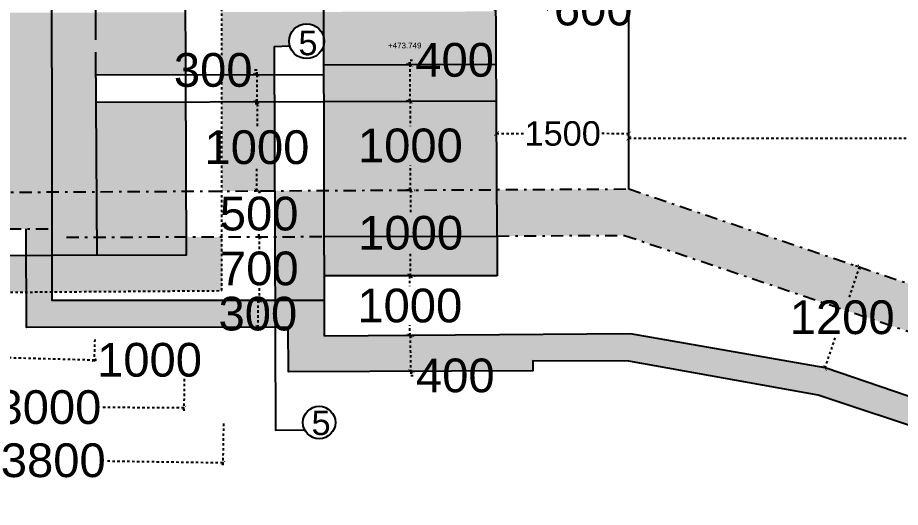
# Model space of a CAD drawing. Header units: inches. Extents: x 19331 to 39017, y 19415 to 38958.
# Drawn here: x 19539 to 19574.96, y 19507.35 to 19527.32 of the extents above; entities that cross this region are included whole.
import ezdxf

# ---------------------------------------------------------------- set-up
doc = ezdxf.new("R2010")
doc.units = ezdxf.units.IN
doc.header["$MEASUREMENT"] = 0
doc.linetypes.add('DASHDOT', pattern=[1, 0.5, -0.25, 0, -0.25])
for name, color, linetype in [('DIMENSION', 255, 'Continuous'), ('DRAWING', 7, 'Continuous'), ('TEXT', 255, 'Continuous')]:
    doc.layers.add(name, color=color, linetype=linetype)
doc.styles.get("Standard").update_dxf_attribs({"font": 'arial.ttf'})
doc.dimstyles.new('dig', dxfattribs={"dimtxt": 0.3125, "dimasz": 0.18, "dimexe": 0.18, "dimexo": 0.0625, "dimgap": 0.09, "dimtad": 0, "dimtih": 1, "dimtoh": 1, "dimdec": 4, "dimzin": 0, "dimdsep": 46, "dimtxsty": 'Standard', "dimblk": 'ARCHTICK', "dimcen": 0.09, "dimadec": 0, "dimazin": 0, "dimtfac": 1, "dimtdec": 4, "dimtofl": 0, "dimtmove": 0, "dimatfit": 3, "dimldrblk": 'ARCHTICK', "dimfxl": 1, "dimtolj": 1, "dimtzin": 0, "dimarcsym": 0})

# ---------------------------------------------------------------- blocks, each defined once
blk = doc.blocks.new('_ArchTick')
at = {"color": 0, "linetype": 'ByBlock', "const_width": 0.15}
blk.add_lwpolyline([(-0.5, -0.5), (0.5, 0.5)], dxfattribs=at)
blk = doc.blocks.new('*D97')
at = {"layer": 'Defpoints', "color": 0, "linetype": 'DASHDOT', "ltscale": 0.02, "transparency": 16777216}
for p in [(19538.46761032437, 19514.35504794762), (19542.14492090622, 19514.25579565877), (19542.12080814231, 19513.36241452951)]:
    blk.add_point(p, dxfattribs=at)
at = {"layer": 'DIMENSION', "color": 0, "linetype": 'DASHDOT', "lineweight": -2, "ltscale": 0.02, "transparency": 16777216}
for p, q in [((19538.46592403499, 19514.29257070033), (19538.43864104704, 19513.28173234618)), ((19542.14323461684, 19514.19331841149), (19542.11595162888, 19513.18248005733)), ((19538.44349756046, 19513.46166681836), (19542.12080814231, 19513.36241452951)), ((19542.12080814231, 19513.36241452951), (19542.30074261448, 19513.35755801609))]:
    blk.add_line(p, q, dxfattribs=at)
at = {"layer": 'DIMENSION', "color": 0, "linetype": 'DASHDOT', "lineweight": -2, "ltscale": 0.02, "transparency": 16777216, "xscale": 0.18, "yscale": 0.18, "zscale": 0.18}
for p, rotation in [((19538.44349756046, 19513.46166681836), 178.4539361486136), ((19542.12080814231, 19513.36241452951), 358.4539361486136)]:
    blk.add_blockref('_ArchTick', p, dxfattribs=dict(at, rotation=rotation))
at = {"layer": 'DIMENSION', "color": 0, "linetype": 'DASHDOT', "ltscale": 0.02, "transparency": 16777216, "insert": (19544.37680161857, 19513.35755801609), "char_height": 1.375, "attachment_point": 5}
blk.add_mtext('\\A1;1000', dxfattribs=at)
blk = doc.blocks.new('*D98')
at = {"layer": 'Defpoints', "color": 0, "linetype": 'DASHDOT', "ltscale": 0.02, "transparency": 16777216}
for p in [(19534.78240407143, 19512.69532650014), (19545.78430498139, 19512.64974640042), (19545.77915142133, 19511.40580535049)]:
    blk.add_point(p, dxfattribs=at)
at = {"layer": 'DIMENSION', "color": 0, "linetype": 'DASHDOT', "lineweight": -2, "ltscale": 0.02, "transparency": 16777216}
for p, q in [((19534.78214514057, 19512.6328270365), (19534.77650479047, 19511.27138699493)), ((19545.78404605052, 19512.58724693678), (19545.77840570042, 19511.22580689521)), ((19534.77725051138, 19511.45138545021), (19538.13789400864, 19511.43746254116)), ((19545.77915142133, 19511.40580535049), (19542.41850792406, 19511.41972825953))]:
    blk.add_line(p, q, dxfattribs=at)
at = {"layer": 'DIMENSION', "color": 0, "linetype": 'DASHDOT', "lineweight": -2, "ltscale": 0.02, "transparency": 16777216, "xscale": 0.18, "yscale": 0.18, "zscale": 0.18}
for p, rotation in [((19534.77725051138, 19511.45138545021), 179.7626289834826), ((19545.77915142133, 19511.40580535049), 359.7626289834826)]:
    blk.add_blockref('_ArchTick', p, dxfattribs=dict(at, rotation=rotation))
at = {"layer": 'DIMENSION', "color": 0, "linetype": 'DASHDOT', "ltscale": 0.02, "transparency": 16777216, "insert": (19540.27820096635, 19511.42859540035), "char_height": 1.375, "attachment_point": 5}
blk.add_mtext('\\A1;3000', dxfattribs=at)
blk = doc.blocks.new('*D99')
at = {"layer": 'Defpoints', "color": 0, "linetype": 'DASHDOT', "ltscale": 0.02, "transparency": 16777216}
for p in [(19533.57074737233, 19511.03102364255), (19547.38877357993, 19510.82742667641), (19547.36418474964, 19509.15859482793)]:
    blk.add_point(p, dxfattribs=at)
at = {"layer": 'DIMENSION', "color": 0, "linetype": 'DASHDOT', "lineweight": -2, "ltscale": 0.02, "transparency": 16777216}
for p, q in [((19533.56982658747, 19510.96853042567), (19533.54350668164, 19509.18221132948)), ((19547.38785279506, 19510.76493345953), (19547.36153288923, 19508.97861436334)), ((19533.54615854205, 19509.36219179407), (19538.31486468813, 19509.29192892952)), ((19547.36418474964, 19509.15859482793), (19542.59547860355, 19509.22885769248))]:
    blk.add_line(p, q, dxfattribs=at)
at = {"layer": 'DIMENSION', "color": 0, "linetype": 'DASHDOT', "lineweight": -2, "ltscale": 0.02, "transparency": 16777216, "xscale": 0.18, "yscale": 0.18, "zscale": 0.18}
for p, rotation in [((19533.54615854205, 19509.36219179407), 179.1558560781991), ((19547.36418474964, 19509.15859482793), 359.1558560781991)]:
    blk.add_blockref('_ArchTick', p, dxfattribs=dict(at, rotation=rotation))
at = {"layer": 'DIMENSION', "color": 0, "linetype": 'DASHDOT', "ltscale": 0.02, "transparency": 16777216, "insert": (19540.45517164584, 19509.260393311), "char_height": 1.375, "attachment_point": 5}
blk.add_mtext('\\A1;3800', dxfattribs=at)
blk = doc.blocks.new('*D101')
at = {"layer": 'Defpoints', "color": 0, "linetype": 'DASHDOT', "ltscale": 0.02, "transparency": 16777216}
for p in [(19548.75577488756, 19524.99745160056), (19548.75577488754, 19524.99745160056), (19548.75817636744, 19523.8894145864)]:
    blk.add_point(p, dxfattribs=at)
at = {"layer": 'DIMENSION', "color": 0, "linetype": 'DASHDOT', "lineweight": -2, "ltscale": 0.02, "transparency": 16777216}
for p, q in [((19548.75538476939, 19525.17745117781), (19548.57538476938, 19525.17745117781)), ((19548.75577488754, 19524.99745160056), (19548.75538476939, 19525.17745117781)), ((19548.69327503435, 19524.99731614286), (19548.5757753103, 19524.9970614824)), ((19548.75817636742, 19523.8894145864), (19548.75577488754, 19524.99745160056)), ((19548.69567651423, 19523.8892791287), (19548.57817679018, 19523.88902446824))]:
    blk.add_line(p, q, dxfattribs=at)
at = {"layer": 'DIMENSION', "color": 0, "linetype": 'DASHDOT', "lineweight": -2, "ltscale": 0.02, "transparency": 16777216, "xscale": 0.18, "yscale": 0.18, "zscale": 0.18}
for p, rotation in [((19548.75577488754, 19524.99745160056), 90.12417856489743), ((19548.75817636742, 19523.8894145864), 270.1241785648974)]:
    blk.add_blockref('_ArchTick', p, dxfattribs=dict(at, rotation=rotation))
at = {"layer": 'DIMENSION', "color": 0, "linetype": 'DASHDOT', "ltscale": 0.02, "transparency": 16777216, "insert": (19546.96922685669, 19525.17745117781), "char_height": 1.375, "attachment_point": 5}
blk.add_mtext('\\A1;300', dxfattribs=at)
blk = doc.blocks.new('*D102')
at = {"layer": 'Defpoints', "color": 0, "linetype": 'DASHDOT', "ltscale": 0.02, "transparency": 16777216}
for p in [(19554.99059658306, 19525.40809400662), (19554.99059658306, 19525.40809400662), (19554.99059658306, 19523.91326969715)]:
    blk.add_point(p, dxfattribs=at)
at = {"layer": 'DIMENSION', "color": 0, "linetype": 'DASHDOT', "lineweight": -2, "ltscale": 0.02, "transparency": 16777216}
for p, q in [((19554.92809658306, 19525.40809400662), (19554.81059658306, 19525.40809400662)), ((19554.99059658306, 19525.40809400662), (19554.99059658306, 19525.58809400662)), ((19554.99059658306, 19525.58809400662), (19555.17059658306, 19525.58809400662)), ((19554.99059658306, 19523.91326969715), (19554.99059658306, 19525.40809400662)), ((19554.92809658306, 19523.91326969715), (19554.81059658306, 19523.91326969715))]:
    blk.add_line(p, q, dxfattribs=at)
at = {"layer": 'DIMENSION', "color": 0, "linetype": 'DASHDOT', "lineweight": -2, "ltscale": 0.02, "transparency": 16777216, "xscale": 0.18, "yscale": 0.18, "zscale": 0.18}
for p, rotation in [((19554.99059658306, 19525.40809400662), 90), ((19554.99059658306, 19523.91326969715), 270)]:
    blk.add_blockref('_ArchTick', p, dxfattribs=dict(at, rotation=rotation))
at = {"layer": 'DIMENSION', "color": 0, "linetype": 'DASHDOT', "ltscale": 0.02, "transparency": 16777216, "insert": (19556.80489228565, 19525.58809400662), "char_height": 1.375, "attachment_point": 5}
blk.add_mtext('\\A1;400', dxfattribs=at)
blk = doc.blocks.new('*D105')
at = {"layer": 'Defpoints', "color": 0, "linetype": 'DASHDOT', "ltscale": 0.02, "transparency": 16777216}
for p in [(19563.90001121586, 19522.58759726467), (19558.51031842883, 19522.34271401131), (19563.89987629432, 19522.33977972572)]:
    blk.add_point(p, dxfattribs=at)
at = {"layer": 'DIMENSION', "color": 0, "linetype": 'DASHDOT', "lineweight": -2, "ltscale": 0.02, "transparency": 16777216}
for p, q in [((19558.51035245627, 19522.40521400205), (19558.51055134938, 19522.77053152358)), ((19558.51045335037, 19522.59053155025), (19559.67082573469, 19522.58989979825)), ((19563.90001121586, 19522.58759726467), (19562.73963883155, 19522.58822901667)), ((19563.89991032176, 19522.40227971646), (19563.90010921487, 19522.76759723799))]:
    blk.add_line(p, q, dxfattribs=at)
at = {"layer": 'DIMENSION', "color": 0, "linetype": 'DASHDOT', "lineweight": -2, "ltscale": 0.02, "transparency": 16777216, "xscale": 0.18, "yscale": 0.18, "zscale": 0.18}
for p, rotation in [((19558.51045335037, 19522.59053155025), 179.9688059452194), ((19563.90001121586, 19522.58759726467), 359.9688059452193)]:
    blk.add_blockref('_ArchTick', p, dxfattribs=dict(at, rotation=rotation))
at = {"layer": 'DIMENSION', "color": 0, "linetype": 'DASHDOT', "ltscale": 0.02, "transparency": 16777216, "insert": (19561.20523228312, 19522.58906440746), "char_height": 1, "attachment_point": 5}
blk.add_mtext('\\A1;1500', dxfattribs=at)
blk = doc.blocks.new('*D106')
at = {"layer": 'Defpoints', "color": 0, "linetype": 'DASHDOT', "ltscale": 0.02, "transparency": 16777216}
for p in [(19554.9049509731, 19520.2864528153), (19554.9049509731, 19516.78769513417), (19555.01240419684, 19516.78769513417)]:
    blk.add_point(p, dxfattribs=at)
at = {"layer": 'DIMENSION', "color": 0, "linetype": 'DASHDOT', "lineweight": -2, "ltscale": 0.02, "transparency": 16777216}
for p, q in [((19554.9674509731, 19520.2864528153), (19555.19240419685, 19520.2864528153)), ((19555.01240419684, 19520.2864528153), (19555.01240419684, 19519.32911183286)), ((19555.01240419684, 19516.78769513417), (19555.01240419684, 19517.74503611662)), ((19554.9674509731, 19516.78769513417), (19555.19240419685, 19516.78769513417))]:
    blk.add_line(p, q, dxfattribs=at)
at = {"layer": 'DIMENSION', "color": 0, "linetype": 'DASHDOT', "lineweight": -2, "ltscale": 0.02, "transparency": 16777216, "xscale": 0.18, "yscale": 0.18, "zscale": 0.18}
for p, rotation in [((19555.01240419684, 19520.2864528153), 90), ((19555.01240419684, 19516.78769513417), 270)]:
    blk.add_blockref('_ArchTick', p, dxfattribs=dict(at, rotation=rotation))
at = {"layer": 'DIMENSION', "color": 0, "linetype": 'DASHDOT', "ltscale": 0.02, "transparency": 16777216, "insert": (19555.01240419684, 19518.53707397474), "char_height": 1.375, "attachment_point": 5}
blk.add_mtext('\\A1;1000', dxfattribs=at)
blk = doc.blocks.new('*D107')
at = {"layer": 'Defpoints', "color": 0, "linetype": 'DASHDOT', "ltscale": 0.02, "transparency": 16777216}
for p in [(19548.78849252894, 19515.78384944378), (19548.78974353575, 19514.69665393245), (19548.78974353576, 19514.69665393245)]:
    blk.add_point(p, dxfattribs=at)
at = {"layer": 'DIMENSION', "color": 0, "linetype": 'DASHDOT', "lineweight": -2, "ltscale": 0.02, "transparency": 16777216}
for p, q in [((19548.78849252895, 19515.78384944378), (19548.78974353576, 19514.69665393245)), ((19548.85099248757, 19515.78392136081), (19548.96849240979, 19515.78405656483)), ((19548.85224349438, 19514.69672584948), (19548.9697434166, 19514.6968610535))]:
    blk.add_line(p, q, dxfattribs=at)
at = {"layer": 'DIMENSION', "color": 0, "linetype": 'DASHDOT', "lineweight": -2, "ltscale": 0.02, "transparency": 16777216, "xscale": 0.18, "yscale": 0.18, "zscale": 0.18}
for p, rotation in [((19548.78849252895, 19515.78384944378), 90.06592869255608), ((19548.78974353576, 19514.69665393245), 270.0659286925561)]:
    blk.add_blockref('_ArchTick', p, dxfattribs=dict(at, rotation=rotation))
at = {"layer": 'DIMENSION', "color": 0, "linetype": 'DASHDOT', "ltscale": 0.02, "transparency": 16777216, "insert": (19548.78911803236, 19515.24025168811), "char_height": 1.375, "attachment_point": 5}
blk.add_mtext('\\A1;300', dxfattribs=at)
blk = doc.blocks.new('*D127')
at = {"layer": 'Defpoints', "color": 0, "linetype": 'DASHDOT', "ltscale": 0.02, "transparency": 16777216}
for p in [(19563.89991032176, 19522.40227971646), (19596.33478349327, 19522.40943430236), (19596.33478349327, 19522.40943430236)]:
    blk.add_point(p, dxfattribs=at)
at = {"layer": 'DIMENSION', "color": 0, "linetype": 'DASHDOT', "lineweight": -2, "ltscale": 0.02, "transparency": 16777216}
for p, q in [((19563.89989653531, 19522.46477971494), (19563.89987061679, 19522.58227971208)), ((19596.33476970683, 19522.47193430084), (19596.33474378831, 19522.58943429798)), ((19563.89991032176, 19522.40227971646), (19577.5071388584, 19522.40528124154)), ((19596.33478349327, 19522.40943430236), (19582.72755495663, 19522.40643277728))]:
    blk.add_line(p, q, dxfattribs=at)
at = {"layer": 'DIMENSION', "color": 0, "linetype": 'DASHDOT', "lineweight": -2, "ltscale": 0.02, "transparency": 16777216, "xscale": 0.18, "yscale": 0.18, "zscale": 0.18}
for p, rotation in [((19596.33478349327, 19522.40943430236), 0.01263848227082467), ((19563.89991032176, 19522.40227971646), 180.0126384822708)]:
    blk.add_blockref('_ArchTick', p, dxfattribs=dict(at, rotation=rotation))
at = {"layer": 'DIMENSION', "color": 0, "linetype": 'DASHDOT', "ltscale": 0.02, "transparency": 16777216, "insert": (19580.11734690751, 19522.40585700941), "char_height": 1.375, "attachment_point": 5}
blk.add_mtext('\\A1;12000', dxfattribs=at)
blk = doc.blocks.new('*D142')
at = {"layer": 'Defpoints', "color": 0, "linetype": 'DASHDOT', "ltscale": 0.02, "transparency": 16777216}
for p in [(19554.9674509731, 19516.78769513416), (19554.98758765135, 19514.35372969061), (19554.98758765134, 19514.35372969061)]:
    blk.add_point(p, dxfattribs=at)
at = {"layer": 'DIMENSION', "color": 0, "linetype": 'DASHDOT', "lineweight": -2, "ltscale": 0.02, "transparency": 16777216}
for p, q in [((19554.90495311192, 19516.78717807698), (19554.78745713289, 19516.78620600947)), ((19554.96745097309, 19516.78769513416), (19554.97096662612, 19516.36275027051)), ((19554.98758765134, 19514.35372969061), (19554.9840719983, 19514.77867455428)), ((19554.92508979017, 19514.35321263342), (19554.80759381114, 19514.35224056591))]:
    blk.add_line(p, q, dxfattribs=at)
at = {"layer": 'DIMENSION', "color": 0, "linetype": 'DASHDOT', "lineweight": -2, "ltscale": 0.02, "transparency": 16777216, "xscale": 0.18, "yscale": 0.18, "zscale": 0.18}
for p, rotation in [((19554.96745097309, 19516.78769513416), 90.47400851897716), ((19554.98758765134, 19514.35372969061), 270.4740085189771)]:
    blk.add_blockref('_ArchTick', p, dxfattribs=dict(at, rotation=rotation))
at = {"layer": 'DIMENSION', "color": 0, "linetype": 'DASHDOT', "ltscale": 0.02, "transparency": 16777216, "insert": (19554.97751931221, 19515.57071241239), "char_height": 1.375, "attachment_point": 5}
blk.add_mtext('\\A1;1000', dxfattribs=at)
blk = doc.blocks.new('*D143')
at = {"layer": 'Defpoints', "color": 0, "linetype": 'DASHDOT', "ltscale": 0.02, "transparency": 16777216}
for p in [(19548.84535586533, 19518.3846452405), (19548.84535586533, 19518.3846452405), (19548.85099248757, 19515.78392136081)]:
    blk.add_point(p, dxfattribs=at)
at = {"layer": 'DIMENSION', "color": 0, "linetype": 'DASHDOT', "lineweight": -2, "ltscale": 0.02, "transparency": 16777216}
for p, q in [((19548.84535586533, 19518.3846452405), (19548.84645757046, 19517.87632115878)), ((19548.90785571854, 19518.3847806982), (19549.02535544258, 19518.38503535866)), ((19548.85099248757, 19515.78392136081), (19548.84989078245, 19516.29224544254)), ((19548.91349234078, 19515.78405681851), (19549.03099206481, 19515.78431147897))]:
    blk.add_line(p, q, dxfattribs=at)
at = {"layer": 'DIMENSION', "color": 0, "linetype": 'DASHDOT', "lineweight": -2, "ltscale": 0.02, "transparency": 16777216, "xscale": 0.18, "yscale": 0.18, "zscale": 0.18}
for p, rotation in [((19548.84535586533, 19518.3846452405), 90.1241785648933), ((19548.85099248757, 19515.78392136081), 270.1241785648933)]:
    blk.add_blockref('_ArchTick', p, dxfattribs=dict(at, rotation=rotation))
at = {"layer": 'DIMENSION', "color": 0, "linetype": 'DASHDOT', "ltscale": 0.02, "transparency": 16777216, "insert": (19548.84817417645, 19517.08428330066), "char_height": 1.375, "attachment_point": 5}
blk.add_mtext('\\A1;700', dxfattribs=at)
blk = doc.blocks.new('*D144')
at = {"layer": 'Defpoints', "color": 0, "linetype": 'DASHDOT', "ltscale": 0.02, "transparency": 16777216}
for p in [(19548.83564320597, 19520.25493409084), (19548.83564320597, 19520.25493409084), (19548.84535586533, 19518.38464524051)]:
    blk.add_point(p, dxfattribs=at)
at = {"layer": 'DIMENSION', "color": 0, "linetype": 'DASHDOT', "lineweight": -2, "ltscale": 0.02, "transparency": 16777216}
for p, q in [((19548.83564320597, 19520.25493409084), (19548.83638637745, 19520.11182752379)), ((19548.89814236321, 19520.2552586573), (19549.01564077884, 19520.25586884224)), ((19548.84535586533, 19518.38464524051), (19548.84461269385, 19518.52775180755)), ((19548.90785502258, 19518.38496980696), (19549.02535343821, 19518.3855799919))]:
    blk.add_line(p, q, dxfattribs=at)
at = {"layer": 'DIMENSION', "color": 0, "linetype": 'DASHDOT', "lineweight": -2, "ltscale": 0.02, "transparency": 16777216, "xscale": 0.18, "yscale": 0.18, "zscale": 0.18}
for p, rotation in [((19548.83564320597, 19520.25493409084), 90.29754194759636), ((19548.84535586533, 19518.38464524051), 270.2975419475964)]:
    blk.add_blockref('_ArchTick', p, dxfattribs=dict(at, rotation=rotation))
at = {"layer": 'DIMENSION', "color": 0, "linetype": 'DASHDOT', "ltscale": 0.02, "transparency": 16777216, "insert": (19548.84049953565, 19519.31978966567), "char_height": 1.375, "attachment_point": 5}
blk.add_mtext('\\A1;500', dxfattribs=at)
blk = doc.blocks.new('*D145')
at = {"layer": 'Defpoints', "color": 0, "linetype": 'DASHDOT', "ltscale": 0.02, "transparency": 16777216}
for p in [(19554.99059658306, 19523.91326969715), (19554.99059658305, 19523.91326969715), (19555.01184906082, 19520.28700795133)]:
    blk.add_point(p, dxfattribs=at)
at = {"layer": 'DIMENSION', "color": 0, "linetype": 'DASHDOT', "lineweight": -2, "ltscale": 0.02, "transparency": 16777216}
for p, q in [((19554.9280976564, 19523.9129034089), (19554.81059967429, 19523.912214787)), ((19554.99059658305, 19523.91326969715), (19554.9965809157, 19522.89217668235)), ((19555.01184906081, 19520.28700795133), (19555.00586472815, 19521.30810096611)), ((19554.94935013416, 19520.28664166308), (19554.83185215205, 19520.28595304118))]:
    blk.add_line(p, q, dxfattribs=at)
at = {"layer": 'DIMENSION', "color": 0, "linetype": 'DASHDOT', "lineweight": -2, "ltscale": 0.02, "transparency": 16777216, "xscale": 0.18, "yscale": 0.18, "zscale": 0.18}
for p, rotation in [((19554.99059658305, 19523.91326969715), 90.33579025009772), ((19555.01184906081, 19520.28700795133), 270.3357902500977)]:
    blk.add_blockref('_ArchTick', p, dxfattribs=dict(at, rotation=rotation))
at = {"layer": 'DIMENSION', "color": 0, "linetype": 'DASHDOT', "ltscale": 0.02, "transparency": 16777216, "insert": (19555.00122282193, 19522.10013882423), "char_height": 1.375, "attachment_point": 5}
blk.add_mtext('\\A1;1000', dxfattribs=at)
blk = doc.blocks.new('*D146')
at = {"layer": 'Defpoints', "color": 0, "linetype": 'DASHDOT', "ltscale": 0.02, "transparency": 16777216}
for p in [(19548.7583732873, 19523.79993301602), (19548.84837121513, 19523.79960985686), (19548.83564320596, 19520.25493409084)]:
    blk.add_point(p, dxfattribs=at)
at = {"layer": 'DIMENSION', "color": 0, "linetype": 'DASHDOT', "lineweight": -2, "ltscale": 0.02, "transparency": 16777216}
for p, q in [((19548.78587161805, 19523.79983427666), (19548.57837444769, 19523.80057934506)), ((19548.7583732873, 19523.79993301602), (19548.75485328475, 19522.81963299113)), ((19548.74564527813, 19520.25525725), (19548.74916528067, 19521.23555727489)), ((19548.77314360888, 19520.25515851064), (19548.56564643853, 19520.25590357904))]:
    blk.add_line(p, q, dxfattribs=at)
at = {"layer": 'DIMENSION', "color": 0, "linetype": 'DASHDOT', "lineweight": -2, "ltscale": 0.02, "transparency": 16777216, "xscale": 0.18, "yscale": 0.18, "zscale": 0.18}
for p, rotation in [((19548.7583732873, 19523.79993301602), 89.79426663516442), ((19548.74564527813, 19520.25525725), 269.7942666351644)]:
    blk.add_blockref('_ArchTick', p, dxfattribs=dict(at, rotation=rotation))
at = {"layer": 'DIMENSION', "color": 0, "linetype": 'DASHDOT', "ltscale": 0.02, "transparency": 16777216, "insert": (19548.75200928271, 19522.02759513301), "char_height": 1.375, "attachment_point": 5}
blk.add_mtext('\\A1;1000', dxfattribs=at)
blk = doc.blocks.new('*D147')
at = {"layer": 'Defpoints', "color": 0, "linetype": 'DASHDOT', "ltscale": 0.02, "transparency": 16777216}
for p in [(19554.98758765134, 19514.35372969061), (19555.01456883676, 19512.90050476871), (19555.01456883678, 19512.90050476871)]:
    blk.add_point(p, dxfattribs=at)
at = {"layer": 'DIMENSION', "color": 0, "linetype": 'DASHDOT', "lineweight": -2, "ltscale": 0.02, "transparency": 16777216}
for p, q in [((19554.98758765136, 19514.35372969061), (19555.01456883678, 19512.90050476871)), ((19555.05007688188, 19514.35488989196), (19555.1675566353, 19514.3570710705)), ((19555.01456883678, 19512.90050476871), (19555.01791021667, 19512.72053578477)), ((19555.0770580673, 19512.90166497006), (19555.19453782072, 19512.90384614859)), ((19555.01791021667, 19512.72053578477), (19555.19791021667, 19512.72053578477))]:
    blk.add_line(p, q, dxfattribs=at)
at = {"layer": 'DIMENSION', "color": 0, "linetype": 'DASHDOT', "lineweight": -2, "ltscale": 0.02, "transparency": 16777216, "xscale": 0.18, "yscale": 0.18, "zscale": 0.18}
for p, rotation in [((19554.98758765136, 19514.35372969061), 91.06365534558569), ((19555.01456883678, 19512.90050476871), 271.0636553455857)]:
    blk.add_blockref('_ArchTick', p, dxfattribs=dict(at, rotation=rotation))
at = {"layer": 'DIMENSION', "color": 0, "linetype": 'DASHDOT', "ltscale": 0.02, "transparency": 16777216, "insert": (19556.83220591926, 19512.72053578477), "char_height": 1.375, "attachment_point": 5}
blk.add_mtext('\\A1;400', dxfattribs=at)
blk = doc.blocks.new('*D148')
at = {"layer": 'Defpoints', "color": 0, "linetype": 'DASHDOT', "ltscale": 0.02, "transparency": 16777216}
for p in [(19573.28825998255, 19517.15257555949), (19573.28825998255, 19517.15257555949), (19571.89254229953, 19513.03224411122)]:
    blk.add_point(p, dxfattribs=at)
at = {"layer": 'DIMENSION', "color": 0, "linetype": 'DASHDOT', "lineweight": -2, "ltscale": 0.02, "transparency": 16777216}
for p, q in [((19573.28825998255, 19517.15257555949), (19572.85869539311, 19515.88444769347)), ((19573.22906397719, 19517.17262756562), (19573.11777548712, 19517.21032533714)), ((19571.89254229953, 19513.03224411122), (19572.32210688897, 19514.30037197724)), ((19571.83334629417, 19513.05229611734), (19571.72205780409, 19513.08999388886))]:
    blk.add_line(p, q, dxfattribs=at)
at = {"layer": 'DIMENSION', "color": 0, "linetype": 'DASHDOT', "lineweight": -2, "ltscale": 0.02, "transparency": 16777216, "xscale": 0.18, "yscale": 0.18, "zscale": 0.18}
for p, rotation in [((19573.28825998255, 19517.15257555949), 71.28674589693193), ((19571.89254229953, 19513.03224411122), 251.2867458969319)]:
    blk.add_blockref('_ArchTick', p, dxfattribs=dict(at, rotation=rotation))
at = {"layer": 'DIMENSION', "color": 0, "linetype": 'DASHDOT', "ltscale": 0.02, "transparency": 16777216, "insert": (19572.59040114104, 19515.09240983535), "char_height": 1.375, "attachment_point": 5}
blk.add_mtext('\\A1;1200', dxfattribs=at)
blk = doc.blocks.new('*D155')
at = {"layer": 'Defpoints', "color": 0, "linetype": 'DASHDOT', "ltscale": 0.02, "transparency": 16777216}
for p in [(19558.48356935924, 19527.57330526671), (19560.65781363715, 19527.56985503065), (19560.65798938143, 19527.68060426039)]:
    blk.add_point(p, dxfattribs=at)
at = {"layer": 'DIMENSION', "color": 0, "linetype": 'DASHDOT', "lineweight": -2, "ltscale": 0.02, "transparency": 16777216}
for p, q in [((19558.48366853829, 19527.63580518802), (19558.48403073918, 19527.86405426981)), ((19558.48374510351, 19527.68405449644), (19560.65798938143, 19527.68060426039)), ((19560.6579128162, 19527.63235495196), (19560.65827501709, 19527.86060403375)), ((19560.65798938143, 19527.68060426039), (19560.8379891548, 19527.68031862472))]:
    blk.add_line(p, q, dxfattribs=at)
at = {"layer": 'DIMENSION', "color": 0, "linetype": 'DASHDOT', "lineweight": -2, "ltscale": 0.02, "transparency": 16777216, "xscale": 0.18, "yscale": 0.18, "zscale": 0.18}
for p, rotation in [((19558.48374510351, 19527.68405449644), 179.9090793061771), ((19560.65798938143, 19527.68060426039), 359.9090793061771)]:
    blk.add_blockref('_ArchTick', p, dxfattribs=dict(at, rotation=rotation))
at = {"layer": 'DIMENSION', "color": 0, "linetype": 'DASHDOT', "ltscale": 0.02, "transparency": 16777216, "insert": (19562.44836773597, 19527.68031862472), "char_height": 1.375, "attachment_point": 5}
blk.add_mtext('\\A1;600', dxfattribs=at)

msp = doc.modelspace()

# ---------------------------------------------------------------- hatches: boundary and pattern name
at = {"layer": 'DRAWING'}
h = msp.add_hatch(dxfattribs=at)
h.set_pattern_fill('AR-CONC', color=256, scale=0.3, style=0)
h.set_pattern_definition([(49.99999999999999, (0, 0), (2.15178054780226, -0.1882564049477853), [0.225, -2.475]), (355, (0, 0), (-0.416254000839, 2.256576401100035), [0.18, -1.98]), (100.4514, (0.17931504, -0.01568802), (1.735528145142065, 2.068318626182861), [0.19122057, -2.103426336]), (46.18420000000001, (0, 0.6), (3.201723145876933, -0.4965570429870542), [0.3375, -3.7125]), (96.6356, (0.266810235, 0.558620079), (2.80398811664611, 2.922353612701325), [0.286830864, -3.155139]), (351.1842, (0, 0.6), (2.803985835400881, 2.922355802775974), [0.27, -2.97]), (21, (0.3, 0.45), (1.790721156355385, -1.207856671996016), [0.225, -2.475]), (326.0000000000001, (0.3, 0.45), (0.7299459957647452, 2.175450135140559), [0.18, -1.98]), (71.4514, (0.449226699, 0.349345182), (2.52066788574447, 0.9675914901298571), [0.19122057, -2.103426336]), (37.50000000000001, (0, 0), (0.036479565951872, 0.9986815614939344), [0, -1.956, 0, -2.01, 0, -1.9875]), (7.499999999999999, (0, 0), (0.7892086123264458, 1.183235135647081), [0, -1.146, 0, -1.911, 0, -0.7575]), (327.5, (-0.6689999999999999, 0), (1.601467308517227, -0.06766461520313939), [0, -0.75, 0, -2.34, 0, -3.105]), (317.5, (-0.969, 0), (1.749558508027159, 0.3003149469969529), [0, -0.975, 0, -1.554, 0, -2.205])])
h.paths.add_polyline_path([(19534.94737404207, 19527.50942834723), (19533.44311089671, 19527.50534579716), (19533.48644523042, 19520.17522365924), (19534.98721170209, 19520.18301733962)])
h.paths.add_polyline_path([(19540.39899537954, 19527.52422397467), (19534.94737404207, 19527.50942834724), (19534.98721170209, 19520.18301733962), (19540.4070247961, 19520.21116315165)])
h.paths.add_polyline_path([(19542.19864263217, 19524.98324014284), (19545.85452017209, 19524.99116362937), (19545.84706299188, 19527.53900995734), (19540.39899537954, 19527.52422397467), (19540.40702479611, 19520.21116315165), (19542.22380752663, 19520.2205979466)])
h.paths.add_polyline_path([(19550.06275596583, 19526.35839418655, -0.909649130681672), (19551.47337009129, 19526.49217389308), (19551.471068173, 19527.55427343222), (19547.31921992819, 19527.54300537158), (19547.32073053204, 19524.99434138844), (19549.45243580339, 19524.99896149342), (19549.44826687648, 19526.13346438928), (19550.09339189517, 19526.15183764597, -0.07375528903694296)])
h.paths.add_polyline_path([(19558.48356935924, 19527.57330526671), (19551.471068173, 19527.55427343223), (19551.47337009129, 19526.49217389306, -0.04731281147317963), (19551.48605748011, 19526.35839418655, -0.04622677854597119), (19551.47394341117, 19526.22764548864), (19551.47575860543, 19525.39011924218), (19558.49455053986, 19525.42601311054)])
h.paths.add_polyline_path([(19558.49455053986, 19525.42601311054), (19551.47575860543, 19525.39011924218), (19551.47899834442, 19523.89531150062), (19558.50219482171, 19523.93122789367)])
h.paths.add_polyline_path([(19549.45243580339, 19524.99896149342), (19547.32073053204, 19524.99434138844), (19547.32138727248, 19523.88630059286), (19549.45650746354, 19523.89092809908)])
h.paths.add_polyline_path([(19534.98721170209, 19520.18301733963), (19533.48644523042, 19520.17522365924), (19533.49525914535, 19518.68432562658), (19534.99533142619, 19518.68974599864)])
h.paths.add_polyline_path([(19534.99533142619, 19518.68974599864), (19533.49525914535, 19518.68432562657), (19533.51061033731, 19516.08762914124), (19539.36119150196, 19516.12952898727), (19539.3557760632, 19517.62823599294), (19535.00115462333, 19517.61882125923)])
h.paths.add_polyline_path([(19538.63523891037, 19518.70289846674), (19534.99533142619, 19518.68974599864), (19535.00115462333, 19517.61882125924), (19538.64102807036, 19517.62669070086)])
h.paths.add_polyline_path([(19538.62717534062, 19520.20192015612), (19534.98721170209, 19520.18301733962), (19534.99533142618, 19518.68974599864), (19538.63523891037, 19518.70289846674)])
h.paths.add_polyline_path([(19540.4070247961, 19520.21116315165), (19538.62717534061, 19520.20192015612), (19538.63523891037, 19518.70289846674), (19540.408673768, 19518.70930660913)])
h.paths.add_polyline_path([(19540.408673768, 19518.70930660913), (19539.351883513, 19518.70548799555), (19539.3557760632, 19517.62823599294), (19540.40985823344, 19517.63051492879)])
h.paths.add_polyline_path([(19540.40985823344, 19517.63051492879), (19539.3557760632, 19517.62823599294), (19539.36119150196, 19516.12952898727), (19540.41149799071, 19516.13705092038)])
h.paths.add_polyline_path([(19549.48629761985, 19515.78404128053), (19540.4118883187, 19515.78154659367), (19540.41149799072, 19516.13705092038), (19539.36119150196, 19516.12952898727), (19539.36640824391, 19514.68581075246), (19549.49029045038, 19514.69746003306)])
h.paths.add_polyline_path([(19547.32465008018, 19518.38134937196), (19545.87387535189, 19518.37820506696), (19545.87602914419, 19517.64233284322), (19540.40985823344, 19517.6305149288), (19540.41149799071, 19516.13705092037), (19547.32595093522, 19516.18656984946)])
h.paths.add_polyline_path([(19542.22380752663, 19520.2205979466), (19540.4070247961, 19520.21116315165), (19540.40985823344, 19517.63051492879), (19542.23747215407, 19517.63446624778)])
h.paths.add_polyline_path([(19545.86842753597, 19520.23952494425), (19542.22380752663, 19520.2205979466), (19542.23358406748, 19518.37031536097), (19545.87387535189, 19518.37820506696)])
h.paths.add_polyline_path([(19545.87387535189, 19518.37820506697), (19542.23358406748, 19518.37031536097), (19542.23747215407, 19517.63446624778), (19545.87602914418, 19517.64233284321)], flags=17)
h.paths.add_polyline_path([(19545.85776323193, 19523.88312843919), (19542.20449724922, 19523.87521061275), (19542.22380752663, 19520.2205979466), (19545.86842753598, 19520.23952494425)])
h.paths.add_polyline_path([(19549.45650746354, 19523.89092809908), (19547.32138727247, 19523.88630059286), (19547.32354425287, 19520.24708155937), (19549.46985644901, 19520.25822764478)])
h.paths.add_polyline_path([(19558.50219482171, 19523.93122789367), (19551.47899834442, 19523.89531150063), (19551.48685839706, 19520.26870220482), (19558.52073805385, 19520.30523007971)])
h.paths.add_polyline_path([(19558.52073805385, 19520.30523007971), (19551.48685839706, 19520.26870220483), (19551.49092933978, 19518.39037906653), (19558.53040551181, 19518.4148270931)], flags=17)
h.paths.add_polyline_path([(19551.48685839705, 19520.26870220482), (19549.46985644902, 19520.25822764478), (19549.47673622282, 19518.38601364897), (19551.49092933978, 19518.39037906653)])
h.paths.add_polyline_path([(19551.49092933978, 19518.39037906653), (19549.47673622282, 19518.38601364897), (19549.48629761986, 19515.78404128053), (19551.49657693141, 19515.78459393551)])
h.paths.add_polyline_path([(19551.4965769314, 19515.7845939355), (19549.48629761985, 19515.78404128053), (19549.49029045039, 19514.69746003306), (19550.02069208293, 19514.69807035203), (19550.03868800281, 19512.88254817049), (19559.99044967071, 19512.91846136692), (19559.98350728308, 19513.32959624822), (19563.8993518579, 19513.30953523898), (19571.61822451215, 19511.91780652688), (19581.16399312206, 19508.7417477469), (19590.84988039883, 19505.37591158272), (19590.86338407979, 19493.16892101985), (19597.45502833719, 19493.11222660603), (19597.47653278335, 19509.32691151015), (19596.38653340251, 19509.32828543522), (19563.89878381171, 19520.33315898839), (19558.52073805385, 19520.30523007971), (19558.53040551181, 19518.41482709309), (19563.7183033663, 19518.44135783006), (19594.52371571374, 19508.00734337883), (19594.57453101685, 19494.29774652218), (19591.9892013492, 19494.31831828561), (19591.94766566598, 19506.13476837002), (19581.4818581244, 19509.75631731247), (19571.89254229951, 19513.03224411121), (19563.96694036968, 19514.42801765434), (19551.49974062351, 19514.32487404125)])
h.paths.add_polyline_path([(19558.53040551181, 19518.41482709309), (19551.49092933978, 19518.39037906653), (19551.49440288188, 19516.78769513417), (19558.53040551181, 19516.78769513417)], flags=17)
h.paths.add_polyline_path([(19545.10931894401, 19526.22323903592), (19548.82913476938, 19526.22323903592), (19548.82913476938, 19524.13166331969), (19545.10931894401, 19524.13166331969)], flags=9)
h.paths.add_polyline_path([(19554.91684658306, 19526.63388186474), (19558.69293798824, 19526.63388186474), (19558.69293798824, 19524.54230614851), (19554.91684658306, 19524.54230614851)], flags=9)
h.paths.add_polyline_path([(19554.03188961304, 19526.35785953423), (19555.48040642545, 19526.35785953423), (19555.48040642545, 19526.00398217975), (19554.03188961304, 19526.00398217975)], flags=24)
h.paths.add_polyline_path([(19546.92921011967, 19516.28603954623), (19550.64902594504, 19516.28603954623), (19550.64902594504, 19514.19446383), (19546.92921011967, 19514.19446383)], flags=9)
h.paths.add_polyline_path([(19546.42220027862, 19523.07338299113), (19551.08181828681, 19523.07338299113), (19551.08181828681, 19520.9818072749), (19546.42220027862, 19520.9818072749)], flags=9)
h.paths.add_polyline_path([(19552.67141381784, 19523.14592668235), (19557.33103182603, 19523.14592668235), (19557.33103182603, 19521.05435096612), (19552.67141381784, 19521.05435096612)], flags=24)
h.paths.add_polyline_path([(19552.68259519275, 19519.58286183286), (19557.34221320094, 19519.58286183286), (19557.34221320094, 19517.49128611663), (19552.68259519275, 19517.49128611663)], flags=25)
h.paths.add_polyline_path([(19546.9801226598, 19520.36557752379), (19550.70087641151, 19520.36557752379), (19550.70087641151, 19518.27400180756), (19546.9801226598, 19518.27400180756)], flags=9)
h.paths.add_polyline_path([(19546.99342485859, 19518.13007115878), (19550.70292349433, 19518.13007115878), (19550.70292349433, 19516.03849544254), (19546.99342485859, 19516.03849544254)], flags=9)
h.paths.add_polyline_path([(19554.94416021667, 19513.76632364289), (19558.72025162185, 19513.76632364289), (19558.72025162185, 19511.67474792666), (19554.94416021667, 19511.67474792666)], flags=24)
h.paths.add_polyline_path([(19577.95075077118, 19516.59630202984), (19582.40641243557, 19516.59630202984), (19582.40641243557, 19515.07515605439), (19577.95075077118, 19515.07515605439)], flags=25)

# ---------------------------------------------------------------- linework, layer by layer
at = {"layer": 'DIMENSION', "linetype": 'DASHDOT', "ltscale": 0.02}
msp.add_lwpolyline([(19533.43706812594, 19528.5274971505), (19533.51061033731, 19516.08762914124), (19547.32595093522, 19516.18656984945), (19547.31856633439, 19528.64573723938)], dxfattribs=at)
at = {"layer": 'DRAWING'}
for points in [[(19597.41456403228, 19546.52970770083), (19597.47653278335, 19509.32691151015), (19597.45502833719, 19493.11222660603), (19590.86338407979, 19493.16892101985), (19590.84988039883, 19505.37591158273), (19581.16399312244, 19508.74174774685), (19571.61822451218, 19511.91780652686), (19563.89935185792, 19513.30953523898), (19559.98350728308, 19513.32959624822), (19559.99044967071, 19512.91846136692), (19550.03868800281, 19512.88254817049), (19550.02069208293, 19514.69807035203), (19539.36640824391, 19514.68581075246), (19539.351883513, 19518.70548799555)], [(19551.49974062351, 19514.32487404126), (19551.44253333611, 19540.72017822558)], [(19542.19132185611, 19526.41179018228), (19542.16028257642, 19537.38718919686)], [(19551.4965769314, 19515.7845939355), (19540.4118883187, 19515.78154659367), (19540.39101823626, 19534.78967513558)], [(19563.8987838117, 19520.33315898839), (19563.90670949452, 19534.8906807257)], [(19558.53040551181, 19518.41482709309), (19558.46484395466, 19531.23492561132)], [(19534.94143427071, 19528.60179186237), (19535.00115462333, 19517.61882125924), (19545.87602914419, 19517.64233284321), (19545.84392914007, 19528.60973274897)], [(19550.09339189517, 19526.15183764597), (19549.44826687648, 19526.13346438928), (19549.50574560368, 19510.49160165337), (19550.6924252323, 19510.5154089595)], [(19542.23747215407, 19517.63446624778), (19542.1937324573, 19525.9125270135)], [(19551.47575860543, 19525.39011924218), (19558.49455053986, 19525.42601311054)], [(19542.19864263217, 19524.98324014284), (19551.47659686453, 19525.00334851479)], [(19542.20449724922, 19523.87521061276), (19551.47899834441, 19523.89531150063)], [(19551.47899834441, 19523.89531150063), (19558.50219482171, 19523.93122789367)], [(19551.49092933978, 19518.39037906653), (19558.53040551181, 19518.41482709309)], [(19558.53040551181, 19518.41482709309), (19558.53040551181, 19516.78769513417)], [(19558.53040551181, 19516.78769513417), (19551.49440288188, 19516.78769513417)], [(19595.18567111592, 19494.29288361061), (19591.9892013492, 19494.31831828561), (19591.94766566598, 19506.13476837002), (19581.48185812375, 19509.75631731272), (19571.89254229953, 19513.03224411122), (19563.9669403697, 19514.42801765433), (19551.49974062351, 19514.32487404126)]]:
    msp.add_lwpolyline(points, dxfattribs=at)
at = {"layer": 'DRAWING', "linetype": 'DASHDOT'}
for points in [[(19371.59919341474, 19484.55522534781), (19371.5331105188, 19504.56497326411), (19400.44528686147, 19519.4480588742), (19476.38434142873, 19519.87868482073), (19563.8987838117, 19520.33315898839), (19596.38653340252, 19509.32828543522), (19638.74448808225, 19509.27489397764)], [(19431.90491688255, 19518.23563135882), (19512.25004256462, 19518.60755800687), (19540.4206714637, 19518.70934996169)], [(19540.9944682501, 19518.3676297903), (19551.49092933978, 19518.39037906653)], [(19558.53040551181, 19518.41482709309), (19563.71830336629, 19518.44135783006), (19594.52371571374, 19508.00734337883), (19594.57453101685, 19494.29774652218)]]:
    msp.add_lwpolyline(points, dxfattribs=at)
at = {"layer": 'DRAWING'}
for centre, radius in [((19550.77440672297, 19526.35839418655), 0.711650757138655), ((19551.28484298716, 19510.80843660433), 0.6609266199097676)]:
    msp.add_circle(centre, radius, dxfattribs=at)

# ---------------------------------------------------------------- texts
at = {"layer": 'TEXT'}
for p in [(19550.44166260936, 19525.78582268199), (19550.97567307119, 19510.29700556156)]:
    msp.add_text('5', height=1, dxfattribs=at).set_placement(p)
at = {"layer": 'TEXT', "insert": (19554.0900492769, 19526.29969987037), "char_height": 0.232638655455241, "width": 4.002519821652801, "attachment_point": 1}
msp.add_mtext('+473.749', dxfattribs=at)

# ---------------------------------------------------------------- dimensions: what is measured, and where the dimension line sits
at = {"layer": 'DIMENSION', "linetype": 'DASHDOT', "ltscale": 0.02}
for p1, p2, distance, text, override, picture, middle in [((19558.48356935924, 19527.57330526671), (19560.65781363715, 19527.56985503065), 0.11074936917914657, '600', {"dimtxt": 1.375}, '*D155', (19562.44836773597, 19527.68031862472)), ((19554.99059658306, 19523.91326969715), (19554.99059658306, 19525.40809400662), 0, '400', {"dimtxt": 1.375}, '*D102', (19556.80489228565, 19525.58809400662)), ((19548.75817636744, 19523.8894145864), (19548.75577488756, 19524.99745160056), 1.818985099817788e-11, '300', {"dimtxt": 1.375}, '*D101', (19546.96922685669, 19525.17745117781)), ((19555.01184906082, 19520.28700795133), (19554.99059658306, 19523.91326969715), 7.275834504139566e-12, '1000', {"dimtxt": 1.375}, '*D145', (19555.00122282193, 19522.10013882423)), ((19548.83564320597, 19520.25493409084), (19548.84837121513, 19523.79960985686), 0.08999850801764332, '1000', {"dimtxt": 1.375}, '*D146', (19548.75200928271, 19522.02759513301)), ((19558.51031842883, 19522.34271401131), (19563.89987629432, 19522.33977972572), 0.24781757567976878, '1500', {"dimtxt": 1}, '*D105', (19561.20523228312, 19522.58906440746)), ((19563.89991032176, 19522.40227971646), (19596.33478349327, 19522.40943430236), 0, '12000', {"dimtxt": 1.375}, '*D127', (19580.11734690751, 19522.40585700941)), ((19548.84535586533, 19518.38464524051), (19548.83564320597, 19520.25493409084), 0, '500', {"dimtxt": 1.375}, '*D144', (19548.84049953565, 19519.31978966567)), ((19554.9049509731, 19520.2864528153), (19554.9049509731, 19516.78769513417), 0.1074532237398671, '1000', {"dimtxt": 1.375}, '*D106', (19555.01240419684, 19518.53707397474)), ((19548.85099248757, 19515.78392136081), (19548.84535586533, 19518.38464524051), 1.5769546477296238e-14, '700', {"dimtxt": 1.375}, '*D143', (19548.84817417645, 19517.08428330066)), ((19571.89254229953, 19513.03224411122), (19573.28825998255, 19517.15257555949), 0, '1200', {"dimtxt": 1.375}, '*D148', (19572.59040114104, 19515.09240983535)), ((19554.9674509731, 19516.78769513417), (19554.98758765135, 19514.35372969061), -1.0913561156632998e-11, '1000', {"dimtxt": 1.375}, '*D142', (19554.97751931221, 19515.57071241239)), ((19538.46761032437, 19514.35504794762), (19542.14492090622, 19514.25579565877), -0.8937064772617186, '1000', {"dimtxt": 1.375}, '*D97', (19544.37680161857, 19513.35755801609)), ((19554.98758765134, 19514.35372969061), (19555.01456883676, 19512.9005047687), 2.2026709172728366e-11, '400', {"dimtxt": 1.375}, '*D147', (19556.83220591926, 19512.72053578477)), ((19534.78240407143, 19512.69532650013), (19545.78430498139, 19512.64974640041), -1.2439517252931371, '3000', {"dimtxt": 1.375}, '*D98', (19540.27820096635, 19511.42859540035)), ((19533.57074737233, 19511.03102364255), (19547.38877357993, 19510.82742667641), -1.6690129864887289, '3800', {"dimtxt": 1.375}, '*D99', (19540.45517164584, 19509.260393311))]:
    dim = msp.add_aligned_dim(p1=p1, p2=p2, distance=distance, text=text, dimstyle='dig', override=override, dxfattribs=at)
    dim.commit()
    dim.dimension.update_dxf_attribs({"geometry": picture, "text_midpoint": middle})
dim = msp.add_linear_dim(base=(19548.78974353576, 19514.69665393245), p1=(19548.78849252894, 19515.78384944378), p2=(19548.78974353575, 19514.69665393245), angle=270.065928692748, text='300', dimstyle='dig', override={"dimtxt": 1.375}, dxfattribs=at)
dim.commit()
dim.dimension.update_dxf_attribs({"geometry": '*D107', "text_midpoint": (19548.78911803236, 19515.24025168811), "dimtype": 161})

doc.saveas('drawing.dxf')
